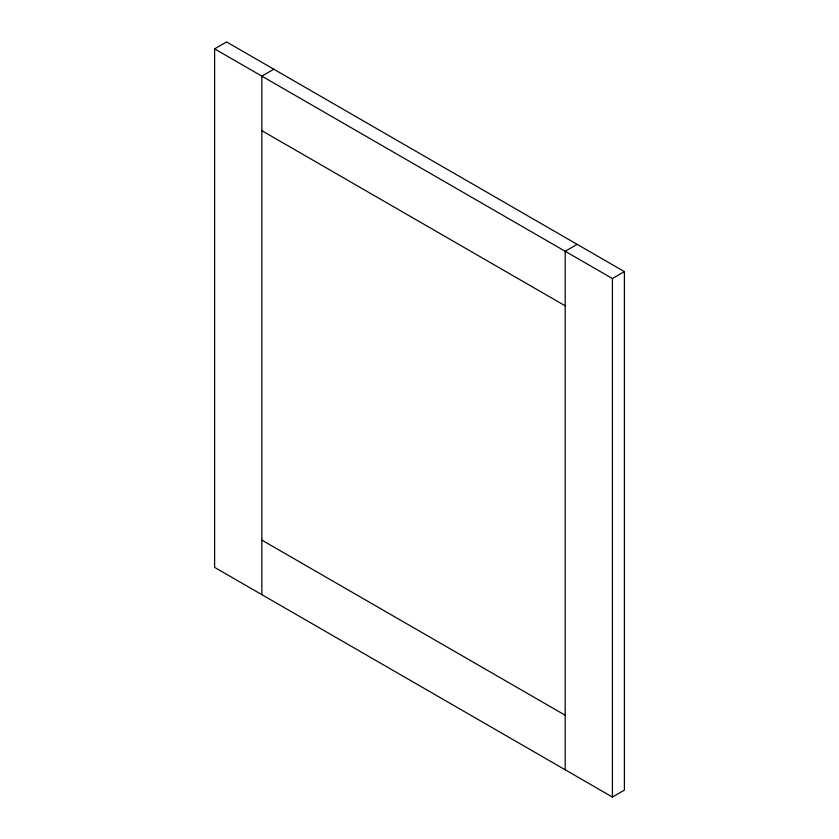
<?xml version="1.0" encoding="UTF-8"?>
<svg xmlns="http://www.w3.org/2000/svg" width="839" height="839" viewBox="0 0 839 839"><rect width="100%" height="100%" fill="white"/><g stroke="black" fill="none" stroke-linecap="round" stroke-linejoin="round"><path stroke-width="1.26" d="M214.606 48.861L226.582 41.95L624.394 271.626L624.394 790.139L612.418 797.05L214.606 567.374L214.606 48.861L612.418 278.538L624.394 271.626M273.808 69.218L261.841 76.129L261.841 594.641M577.159 244.359L565.192 251.27L565.192 769.783M261.841 130.674L565.192 305.816M261.841 540.106L565.192 715.237M612.418 278.538L612.418 797.05"/></g></svg>
